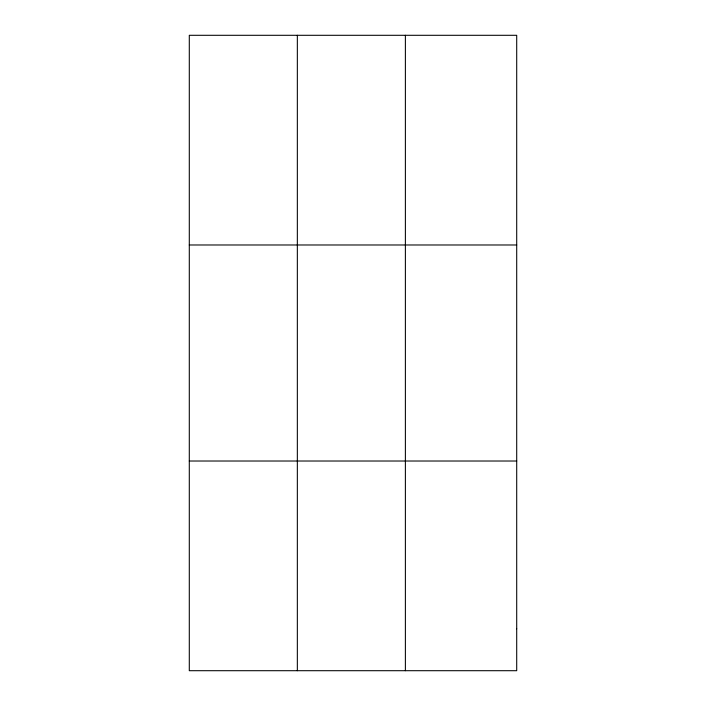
<?xml version="1.0" encoding="UTF-8"?>
<svg xmlns="http://www.w3.org/2000/svg" width="706" height="706" viewBox="0 0 706 706"><rect width="100%" height="100%" fill="white"/><g stroke="black" fill="none" stroke-linecap="round" stroke-linejoin="round"><path stroke-width="1.06" d="M297.341 35.3L297.341 670.7M405.385 35.3L405.385 670.7M189.296 244.982L516.704 244.982M189.296 461.018L516.704 461.018M516.704 628.764L516.704 670.7L189.296 670.7L189.296 35.3L516.704 35.3L516.704 628.764"/></g></svg>
